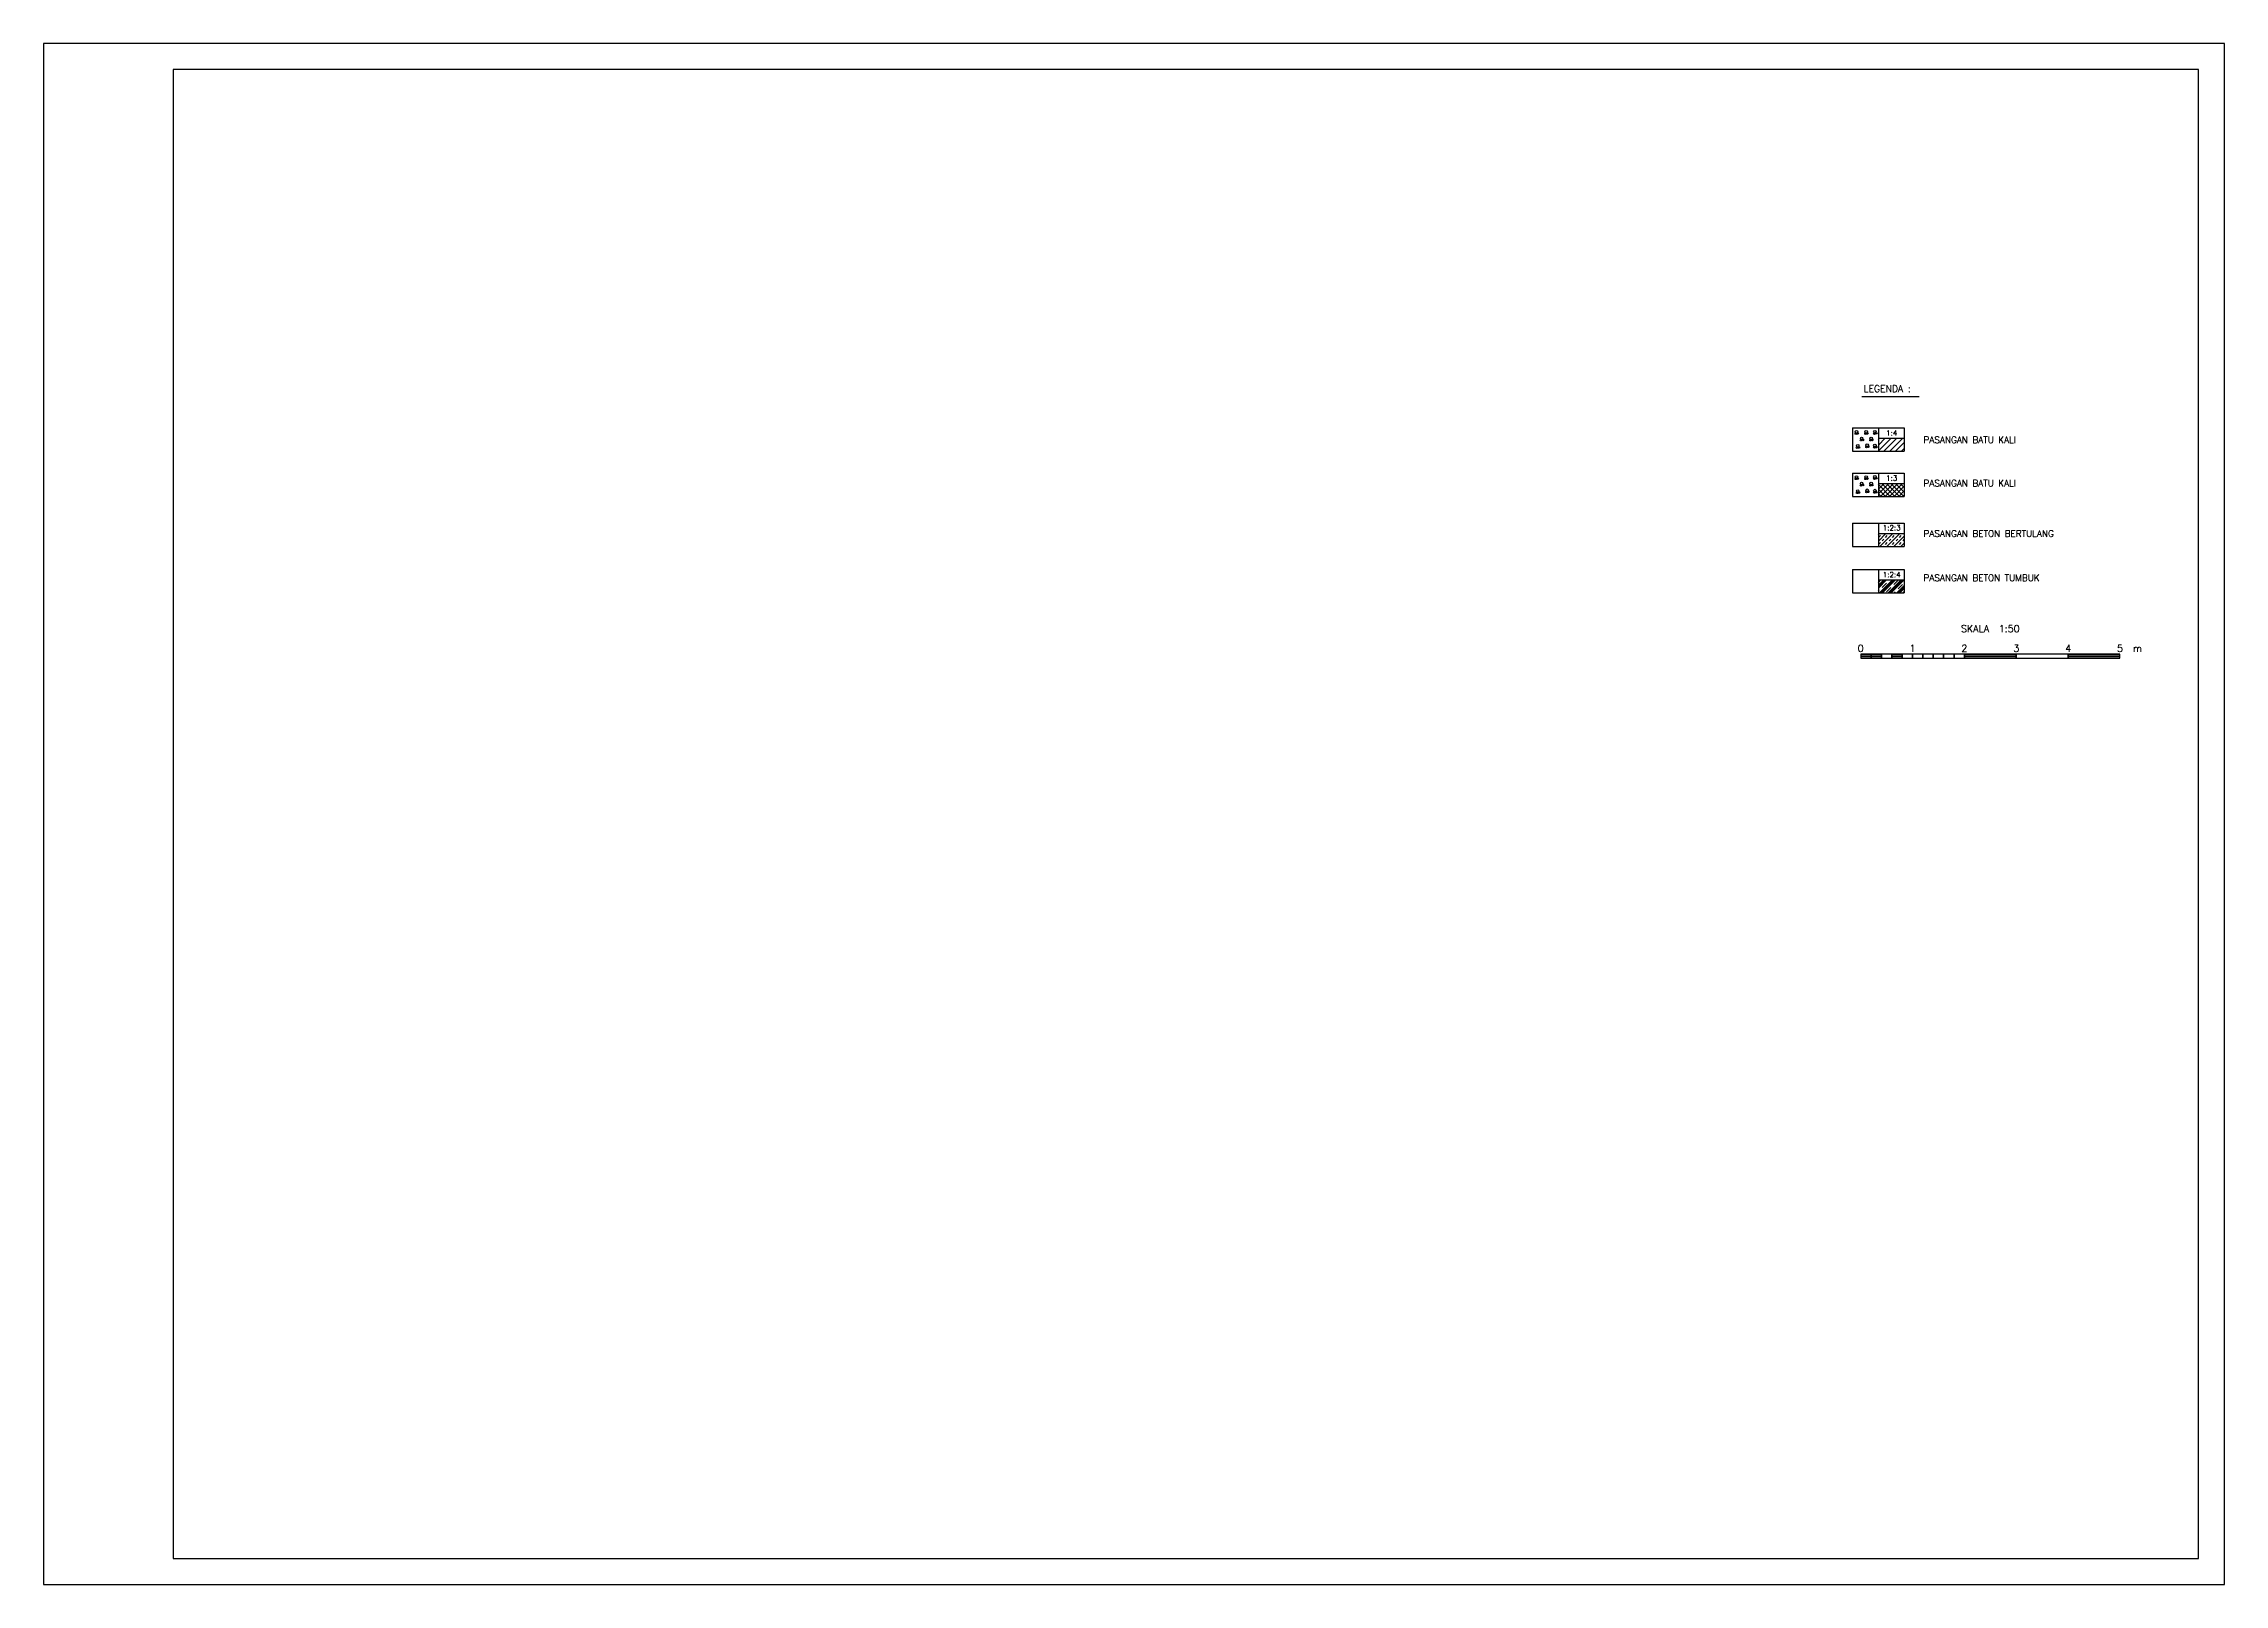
# Model space of a CAD drawing. Header units: metres. Extents: x -295.1 to -253, y 362.2 to 391.9.
import ezdxf
from ezdxf.enums import TextEntityAlignment as Align

# ---------------------------------------------------------------- set-up
doc = ezdxf.new("R2010")
doc.units = ezdxf.units.M
doc.header["$MEASUREMENT"] = 0
doc.layers.get('0').update_dxf_attribs({"linetype": 'CONTINUOUS'})
doc.layers.add('2000', color=7, linetype='CONTINUOUS')
doc.layers.add('FIGBOX', color=7, linetype='CONTINUOUS')
doc.styles.get("Standard").update_dxf_attribs({"font": 'Simplex.shx', "width": 0.8})
pattern_1 = [(0, (-260.537875, 366.60859), (0, 0.03175), [])]

msp = doc.modelspace()

# ---------------------------------------------------------------- hatches: boundary and pattern name
at = {"linetype": 'Continuous'}
h = msp.add_hatch(dxfattribs=at)
h.set_pattern_fill('ANSI31', color=1, scale=0.025, style=0)
h.set_pattern_definition([(45, (-277.641856, 386.8246), (-0.0561266, 0.0561266), [])])
h.paths.add_polyline_path([(-259.197, 383.998), (-259.197, 384.248), (-259.697, 384.248), (-259.697, 383.998)])
h = msp.add_hatch(dxfattribs=at)
h.set_pattern_fill('ANSI37', color=1, scale=0.5, style=0)
h.set_pattern_definition([(45, (2204.924986, 861.18178), (-0.0441941738, 0.0441941738), []), (135, (2204.924986, 861.18178), (-0.0441941738, -0.0441941738), [])])
h.paths.add_polyline_path([(-259.197, 383.128), (-259.197, 383.378), (-259.697, 383.378), (-259.697, 383.128)])
h = msp.add_hatch(dxfattribs=at)
h.set_pattern_fill('TRANS', color=1, scale=0.015, angle=45, style=0)
h.set_pattern_definition([(45, (-277.64186, 383.04389), (-0.0673519, 0.0673519), []), (45, (-277.67553, 383.07756), (-0.0673519, 0.0673519), [0.047625, -0.047625])])
h.paths.add_polyline_path([(-259.197, 382.16), (-259.197, 382.41), (-259.697, 382.41), (-259.697, 382.16)])
h = msp.add_hatch(dxfattribs=at)
h.set_pattern_fill('CLAY', color=1, scale=0.025, angle=45, style=0)
h.set_pattern_definition([(45, (-277.64186, 383.11341), (-0.0841899, 0.0841899), []), (45, (-277.65589, 383.12744), (-0.0841899, 0.0841899), []), (45, (-277.66992, 383.14147), (-0.0841899, 0.0841899), []), (45, (-277.69798, 383.16953), (-0.0841899, 0.0841899), [0.1190625, -0.079375])])
h.paths.add_polyline_path([(-259.197, 381.267), (-259.197, 381.517), (-259.697, 381.517), (-259.697, 381.267)])
at = {"layer": 'FIGBOX', "linetype": 'Continuous'}
h = msp.add_hatch(dxfattribs=at)
h.set_pattern_fill('LINE', color=1, scale=0.01, style=0)
h.set_pattern_definition(pattern_1)
h.paths.add_polyline_path([(-260.038, 380.009), (-259.838, 380.009), (-259.838, 380.084), (-260.038, 380.084)])
h = msp.add_hatch(dxfattribs=at)
h.set_pattern_fill('LINE', color=1, scale=0.01, style=0)
h.set_pattern_definition(pattern_1)
h.paths.add_polyline_path([(-259.838, 380.009), (-259.638, 380.009), (-259.638, 380.084), (-259.838, 380.084)])
h = msp.add_hatch(dxfattribs=at)
h.set_pattern_fill('LINE', color=1, scale=0.01, style=0)
h.set_pattern_definition(pattern_1)
h.paths.add_polyline_path([(-259.438, 380.009), (-259.238, 380.009), (-259.238, 380.084), (-259.438, 380.084)])
h = msp.add_hatch(dxfattribs=at)
h.set_pattern_fill('LINE', color=1, scale=0.01, style=0)
h.set_pattern_definition(pattern_1)
h.paths.add_polyline_path([(-258.038, 380.009), (-257.038, 380.009), (-257.038, 380.084), (-258.038, 380.084)])
h = msp.add_hatch(dxfattribs=at)
h.set_pattern_fill('LINE', color=1, scale=0.01, style=0)
h.set_pattern_definition(pattern_1)
h.paths.add_polyline_path([(-256.038, 380.009), (-255.038, 380.009), (-255.038, 380.084), (-256.038, 380.084)])

# ---------------------------------------------------------------- linework, layer by layer
at = {"color": 3, "linetype": 'Continuous'}
for p, q in [((-260.197, 384.448), (-260.197, 383.998)), ((-260.197, 384.448), (-259.197, 384.448)), ((-259.697, 384.448), (-259.697, 383.998)), ((-259.197, 384.448), (-259.197, 383.998)), ((-260.197, 383.998), (-259.197, 383.998)), ((-259.697, 384.248), (-259.197, 384.248)), ((-260.197, 383.578), (-260.197, 383.128)), ((-260.197, 383.578), (-259.197, 383.578)), ((-259.697, 383.578), (-259.697, 383.128)), ((-259.197, 383.578), (-259.197, 383.128)), ((-260.197, 383.128), (-259.197, 383.128)), ((-259.697, 383.378), (-259.197, 383.378)), ((-260.197, 382.61), (-259.197, 382.61)), ((-260.197, 382.61), (-260.197, 382.16)), ((-259.697, 382.61), (-259.697, 382.16)), ((-259.697, 382.41), (-259.197, 382.41)), ((-259.197, 382.61), (-259.197, 382.16)), ((-260.197, 382.16), (-259.197, 382.16)), ((-260.197, 381.717), (-260.197, 381.267)), ((-260.197, 381.717), (-259.197, 381.717)), ((-259.697, 381.717), (-259.697, 381.267)), ((-259.697, 381.517), (-259.197, 381.517)), ((-259.197, 381.717), (-259.197, 381.267)), ((-260.197, 381.267), (-259.197, 381.267))]:
    msp.add_line(p, q, dxfattribs=at)
for centre, radius in [((-260.119, 384.371), 0.0247), ((-260.095, 384.341), 0.0157), ((-259.933, 384.371), 0.0247), ((-259.909, 384.341), 0.0157), ((-259.763, 384.374), 0.0247), ((-259.739, 384.343), 0.0157), ((-260.095, 384.101), 0.0247), ((-260.07, 384.07), 0.0157), ((-260.02, 384.246), 0.0247), ((-259.996, 384.215), 0.0157), ((-259.913, 384.116), 0.0247), ((-259.889, 384.085), 0.0157), ((-259.836, 384.246), 0.0247), ((-259.812, 384.215), 0.0157), ((-259.763, 384.108), 0.0247), ((-259.739, 384.077), 0.0157), ((-260.119, 383.502), 0.0247), ((-259.933, 383.502), 0.0247), ((-259.763, 383.505), 0.0247), ((-260.095, 383.232), 0.0247), ((-260.095, 383.471), 0.0157), ((-260.07, 383.201), 0.0157), ((-260.02, 383.377), 0.0247), ((-259.996, 383.346), 0.0157), ((-259.913, 383.246), 0.0247), ((-259.909, 383.471), 0.0157), ((-259.889, 383.215), 0.0157), ((-259.836, 383.377), 0.0247), ((-259.812, 383.346), 0.0157), ((-259.763, 383.239), 0.0247), ((-259.739, 383.474), 0.0157), ((-259.739, 383.208), 0.0157)]:
    msp.add_circle(centre, radius, dxfattribs=at)
for centre in [(-260.13, 384.335), (-259.944, 384.335), (-259.774, 384.337), (-260.106, 384.064), (-260.031, 384.209), (-259.924, 384.079), (-259.847, 384.209), (-259.774, 384.071), (-260.13, 383.465), (-260.106, 383.195), (-260.031, 383.34), (-259.944, 383.465), (-259.924, 383.209), (-259.847, 383.34), (-259.774, 383.468), (-259.774, 383.202)]:
    msp.add_ellipse(centre, major_axis=(-0.0165, 0), ratio=0.833332, dxfattribs=at)
at = {"layer": '2000', "color": 4}
msp.add_line((-260.018, 385.053), (-258.913, 385.053), dxfattribs=at)
at = {"layer": '2000', "color": 2}
msp.add_lwpolyline([(-295.075, 362.155), (-253.025, 362.155), (-253.025, 391.855), (-295.075, 391.855)], close=True, dxfattribs=at)
at = {"layer": '2000', "color": 6}
msp.add_lwpolyline([(-292.575, 362.655), (-253.525, 362.655), (-253.525, 391.355), (-292.575, 391.355)], close=True, dxfattribs=at)
at = {"layer": 'FIGBOX', "color": 1, "linetype": 'Continuous'}
for points in [[(-260.038, 380.009), (-259.838, 380.009), (-259.838, 380.084), (-260.038, 380.084)], [(-259.838, 380.009), (-259.638, 380.009), (-259.638, 380.084), (-259.838, 380.084)], [(-259.638, 380.009), (-259.438, 380.009), (-259.438, 380.084), (-259.638, 380.084)], [(-259.438, 380.009), (-259.238, 380.009), (-259.238, 380.084), (-259.438, 380.084)], [(-259.238, 380.009), (-259.038, 380.009), (-259.038, 380.084), (-259.238, 380.084)], [(-259.038, 380.009), (-258.838, 380.009), (-258.838, 380.084), (-259.038, 380.084)], [(-258.838, 380.009), (-258.638, 380.009), (-258.638, 380.084), (-258.838, 380.084)], [(-258.638, 380.009), (-258.438, 380.009), (-258.438, 380.084), (-258.638, 380.084)], [(-258.438, 380.009), (-258.238, 380.009), (-258.238, 380.084), (-258.438, 380.084)], [(-258.238, 380.009), (-258.038, 380.009), (-258.038, 380.084), (-258.238, 380.084)], [(-258.038, 380.009), (-257.038, 380.009), (-257.038, 380.084), (-258.038, 380.084)], [(-257.038, 380.009), (-256.038, 380.009), (-256.038, 380.084), (-257.038, 380.084)], [(-256.038, 380.009), (-255.038, 380.009), (-255.038, 380.084), (-256.038, 380.084)]]:
    msp.add_lwpolyline(points, close=True, dxfattribs=at)

# ---------------------------------------------------------------- texts
at = {"color": 3, "linetype": 'Continuous'}
for s, p in [('1:4', (-259.44, 384.3)), ('1:3', (-259.44, 383.43)), ('1:2:3', (-259.44, 382.471)), ('1:2:4', (-259.44, 381.569))]:
    msp.add_text(s, height=0.1, dxfattribs=at).set_placement(p, align=Align.CENTER)
at = {"layer": '2000', "color": 4}
for s, height, p in [('LEGENDA :', 0.13, (-259.981, 385.139)), ('PASANGAN BATU KALI', 0.125, (-258.826, 384.155)), ('PASANGAN BATU KALI', 0.125, (-258.826, 383.319)), ('PASANGAN BETON BERTULANG', 0.125, (-258.826, 382.348)), ('PASANGAN BETON TUMBUK', 0.125, (-258.826, 381.495))]:
    msp.add_text(s, height=height, dxfattribs=at).set_placement(p)
at = {"layer": 'FIGBOX', "color": 3, "linetype": 'Continuous'}
msp.add_text('SKALA  1:50', height=0.135, dxfattribs=at).set_placement((-257.538, 380.509), align=Align.CENTER)
at = {"layer": 'FIGBOX', "color": 1, "linetype": 'Continuous'}
for s, p in [('0', (-260.038, 380.134)), ('1', (-259.038, 380.134)), ('2', (-258.038, 380.134)), ('3', (-257.038, 380.134)), ('4', (-256.038, 380.134)), ('5', (-255.038, 380.134))]:
    msp.add_text(s, height=0.135, dxfattribs=at).set_placement(p, align=Align.CENTER)
msp.add_text('m', height=0.135, dxfattribs=at).set_placement((-254.788, 380.134))

doc.saveas('drawing.dxf')
